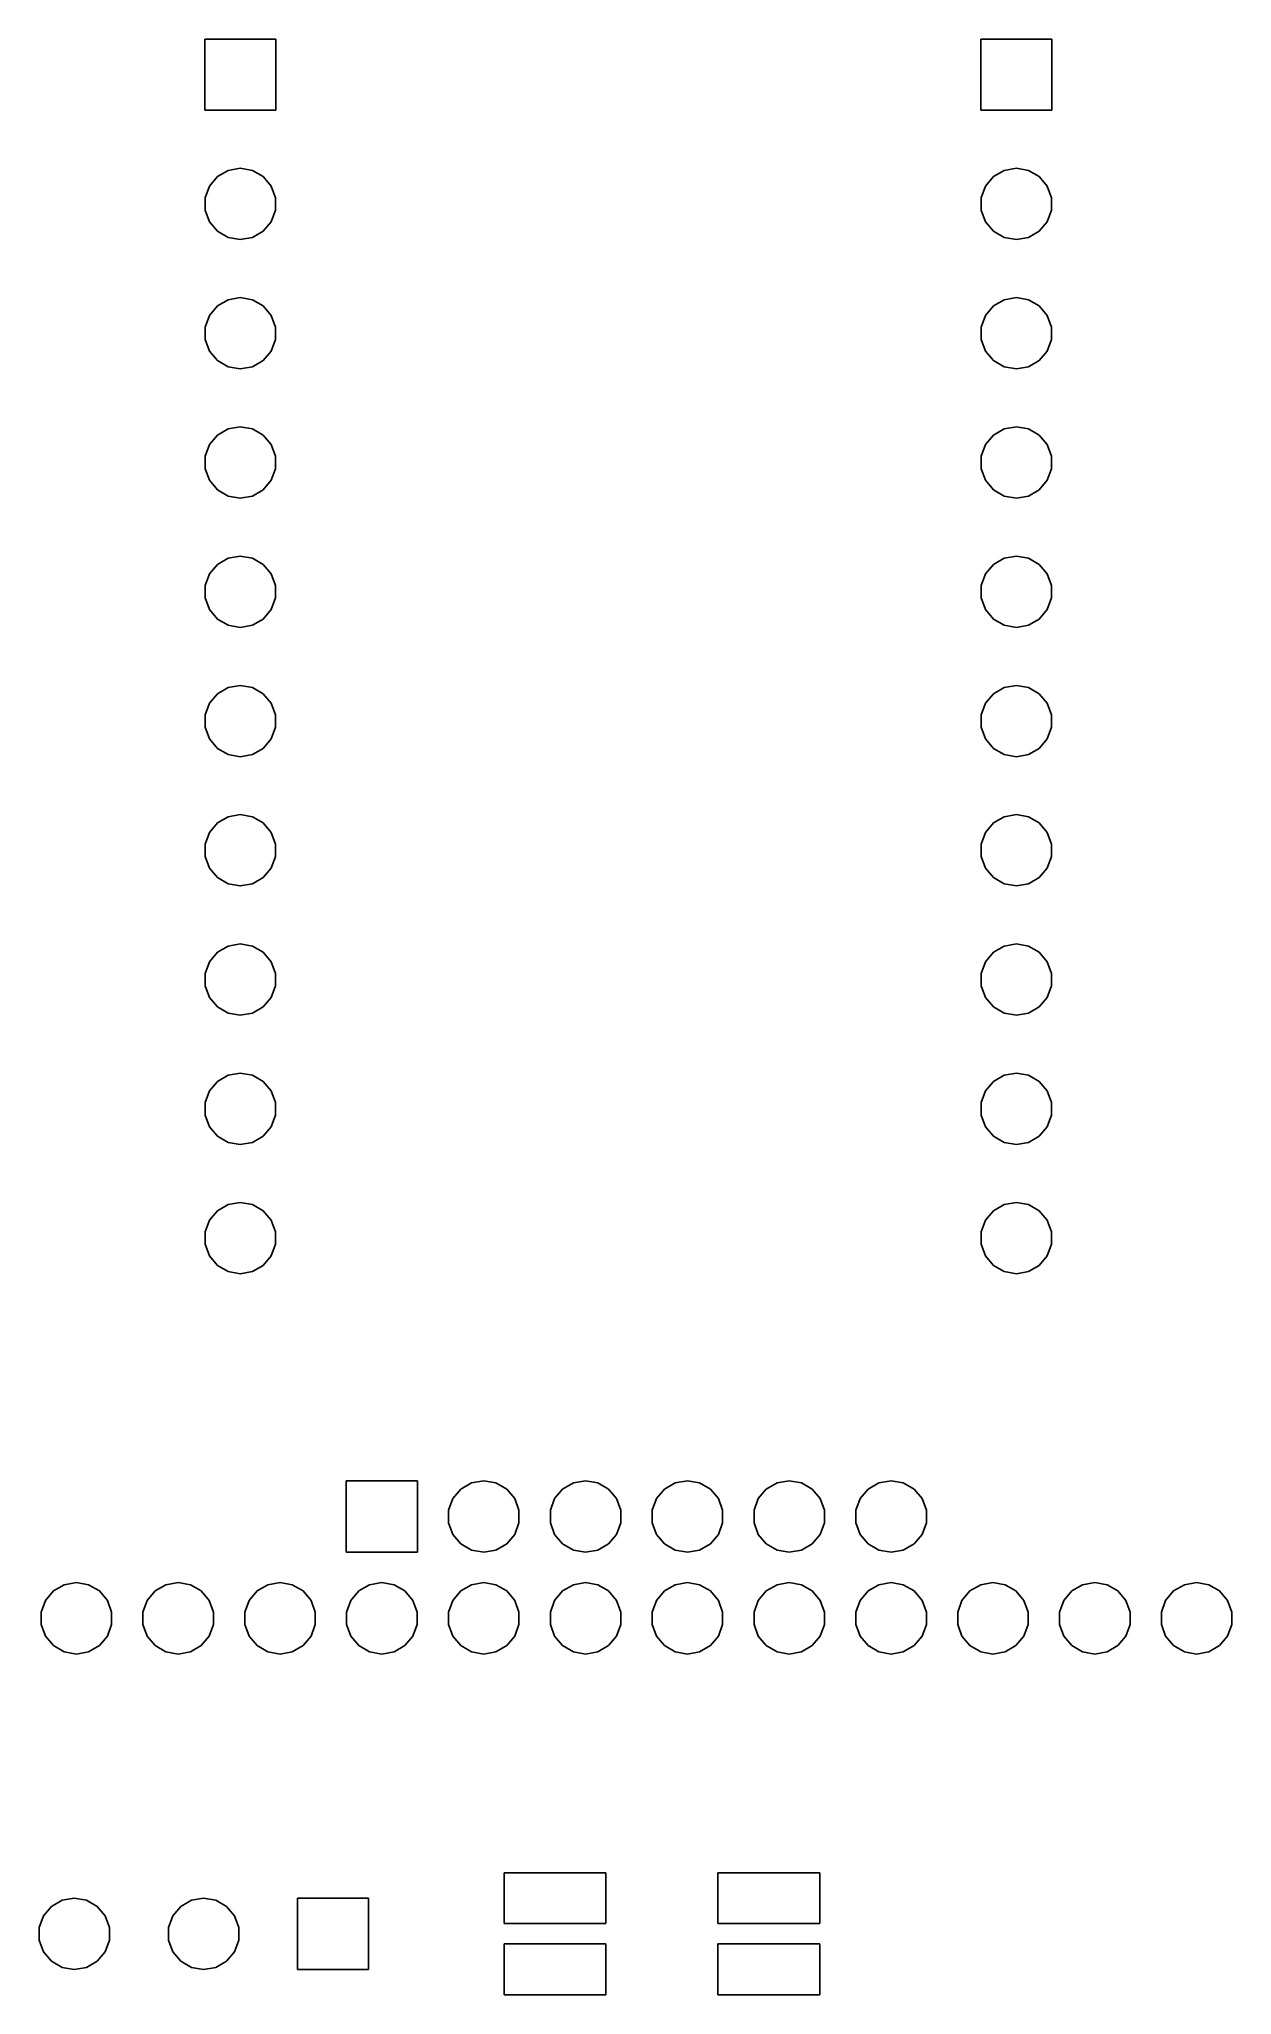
# Model space of a CAD drawing. Extents: x 168.8 to 192.2, y -127.9 to -89.5.
import ezdxf

# ---------------------------------------------------------------- set-up
doc = ezdxf.new("R2010")
doc.units = 0
doc.header["$MEASUREMENT"] = 0
doc.layers.add('BLACK', color=7, linetype='CONTINUOUS')

msp = doc.modelspace()

# ---------------------------------------------------------------- linework, layer by layer
at = {"layer": 'Black'}
for p, q in [((172.022, -90.8685), (172.022, -89.4715)), ((172.022, -89.4715), (173.418, -89.4715)), ((173.418, -89.4715), (173.418, -90.8685)), ((187.261, -90.8685), (187.261, -89.4715)), ((187.261, -89.4715), (188.659, -89.4715)), ((188.659, -89.4715), (188.659, -90.8685)), ((173.418, -90.8685), (172.022, -90.8685)), ((188.659, -90.8685), (187.261, -90.8685)), ((172.113, -92.3594), (172.269, -92.1729)), ((172.269, -92.1729), (172.48, -92.0511)), ((172.48, -92.0511), (172.72, -92.0088)), ((172.72, -92.0088), (172.96, -92.0511)), ((172.96, -92.0511), (173.171, -92.1729)), ((173.171, -92.1729), (173.327, -92.3594)), ((187.353, -92.3594), (187.509, -92.1729)), ((187.509, -92.1729), (187.72, -92.0511)), ((187.72, -92.0511), (187.96, -92.0088)), ((187.96, -92.0088), (188.2, -92.0511)), ((188.2, -92.0511), (188.411, -92.1729)), ((188.411, -92.1729), (188.567, -92.3594)), ((172.029, -92.5882), (172.113, -92.3594)), ((172.029, -92.8318), (172.029, -92.5882)), ((173.327, -92.3594), (173.411, -92.5882)), ((173.411, -92.5882), (173.411, -92.8318)), ((187.269, -92.5882), (187.353, -92.3594)), ((187.269, -92.8318), (187.269, -92.5882)), ((188.567, -92.3594), (188.651, -92.5882)), ((188.651, -92.5882), (188.651, -92.8318)), ((172.113, -93.0606), (172.029, -92.8318)), ((173.411, -92.8318), (173.327, -93.0606)), ((187.353, -93.0606), (187.269, -92.8318)), ((188.651, -92.8318), (188.567, -93.0606)), ((172.269, -93.2471), (172.113, -93.0606)), ((172.48, -93.3689), (172.269, -93.2471)), ((172.72, -93.4112), (172.48, -93.3689)), ((172.96, -93.3689), (172.72, -93.4112)), ((173.171, -93.2471), (172.96, -93.3689)), ((173.327, -93.0606), (173.171, -93.2471)), ((187.509, -93.2471), (187.353, -93.0606)), ((187.72, -93.3689), (187.509, -93.2471)), ((187.96, -93.4112), (187.72, -93.3689)), ((188.2, -93.3689), (187.96, -93.4112)), ((188.411, -93.2471), (188.2, -93.3689)), ((188.567, -93.0606), (188.411, -93.2471)), ((172.029, -95.1282), (172.113, -94.8994)), ((172.113, -94.8994), (172.269, -94.7129)), ((172.269, -94.7129), (172.48, -94.5911)), ((172.48, -94.5911), (172.72, -94.5488)), ((172.72, -94.5488), (172.96, -94.5911)), ((172.96, -94.5911), (173.171, -94.7129)), ((173.171, -94.7129), (173.327, -94.8994)), ((173.327, -94.8994), (173.411, -95.1282)), ((187.269, -95.1282), (187.353, -94.8994)), ((187.353, -94.8994), (187.509, -94.7129)), ((187.509, -94.7129), (187.72, -94.5911)), ((187.72, -94.5911), (187.96, -94.5488)), ((187.96, -94.5488), (188.2, -94.5911)), ((188.2, -94.5911), (188.411, -94.7129)), ((188.411, -94.7129), (188.567, -94.8994)), ((188.567, -94.8994), (188.651, -95.1282)), ((172.029, -95.3718), (172.029, -95.1282)), ((173.411, -95.1282), (173.411, -95.3718)), ((187.269, -95.3718), (187.269, -95.1282)), ((188.651, -95.1282), (188.651, -95.3718)), ((172.113, -95.6006), (172.029, -95.3718)), ((172.269, -95.7871), (172.113, -95.6006)), ((173.327, -95.6006), (173.171, -95.7871)), ((173.411, -95.3718), (173.327, -95.6006)), ((187.353, -95.6006), (187.269, -95.3718)), ((187.509, -95.7871), (187.353, -95.6006)), ((188.567, -95.6006), (188.411, -95.7871)), ((188.651, -95.3718), (188.567, -95.6006)), ((172.48, -95.9089), (172.269, -95.7871)), ((172.72, -95.9512), (172.48, -95.9089)), ((172.96, -95.9089), (172.72, -95.9512)), ((173.171, -95.7871), (172.96, -95.9089)), ((187.72, -95.9089), (187.509, -95.7871)), ((187.96, -95.9512), (187.72, -95.9089)), ((188.2, -95.9089), (187.96, -95.9512)), ((188.411, -95.7871), (188.2, -95.9089)), ((172.269, -97.2529), (172.48, -97.1311)), ((172.48, -97.1311), (172.72, -97.0888)), ((172.72, -97.0888), (172.96, -97.1311)), ((172.96, -97.1311), (173.171, -97.2529)), ((187.509, -97.2529), (187.72, -97.1311)), ((187.72, -97.1311), (187.96, -97.0888)), ((187.96, -97.0888), (188.2, -97.1311)), ((188.2, -97.1311), (188.411, -97.2529)), ((172.029, -97.6682), (172.113, -97.4394)), ((172.113, -97.4394), (172.269, -97.2529)), ((173.171, -97.2529), (173.327, -97.4394)), ((173.327, -97.4394), (173.411, -97.6682)), ((187.269, -97.6682), (187.353, -97.4394)), ((187.353, -97.4394), (187.509, -97.2529)), ((188.411, -97.2529), (188.567, -97.4394)), ((188.567, -97.4394), (188.651, -97.6682)), ((172.029, -97.9118), (172.029, -97.6682)), ((172.113, -98.1406), (172.029, -97.9118)), ((173.411, -97.9118), (173.327, -98.1406)), ((173.411, -97.6682), (173.411, -97.9118)), ((187.269, -97.9118), (187.269, -97.6682)), ((187.353, -98.1406), (187.269, -97.9118)), ((188.651, -97.9118), (188.567, -98.1406)), ((188.651, -97.6682), (188.651, -97.9118)), ((172.269, -98.3271), (172.113, -98.1406)), ((172.48, -98.4489), (172.269, -98.3271)), ((173.171, -98.3271), (172.96, -98.4489)), ((173.327, -98.1406), (173.171, -98.3271)), ((187.509, -98.3271), (187.353, -98.1406)), ((187.72, -98.4489), (187.509, -98.3271)), ((188.411, -98.3271), (188.2, -98.4489)), ((188.567, -98.1406), (188.411, -98.3271)), ((172.72, -98.4912), (172.48, -98.4489)), ((172.96, -98.4489), (172.72, -98.4912)), ((187.96, -98.4912), (187.72, -98.4489)), ((188.2, -98.4489), (187.96, -98.4912)), ((172.113, -99.9794), (172.269, -99.7929)), ((172.269, -99.7929), (172.48, -99.6711)), ((172.48, -99.6711), (172.72, -99.6288)), ((172.72, -99.6288), (172.96, -99.6711)), ((172.96, -99.6711), (173.171, -99.7929)), ((173.171, -99.7929), (173.327, -99.9794)), ((187.353, -99.9794), (187.509, -99.7929)), ((187.509, -99.7929), (187.72, -99.6711)), ((187.72, -99.6711), (187.96, -99.6288)), ((187.96, -99.6288), (188.2, -99.6711)), ((188.2, -99.6711), (188.411, -99.7929)), ((188.411, -99.7929), (188.567, -99.9794)), ((172.029, -100.208), (172.113, -99.9794)), ((172.029, -100.452), (172.029, -100.208)), ((173.327, -99.9794), (173.411, -100.208)), ((173.411, -100.208), (173.411, -100.452)), ((187.269, -100.208), (187.353, -99.9794)), ((187.269, -100.452), (187.269, -100.208)), ((188.567, -99.9794), (188.651, -100.208)), ((188.651, -100.208), (188.651, -100.452)), ((172.113, -100.681), (172.029, -100.452)), ((172.269, -100.867), (172.113, -100.681)), ((173.327, -100.681), (173.171, -100.867)), ((173.411, -100.452), (173.327, -100.681)), ((187.353, -100.681), (187.269, -100.452)), ((187.509, -100.867), (187.353, -100.681)), ((188.567, -100.681), (188.411, -100.867)), ((188.651, -100.452), (188.567, -100.681)), ((172.48, -100.989), (172.269, -100.867)), ((172.72, -101.031), (172.48, -100.989)), ((172.96, -100.989), (172.72, -101.031)), ((173.171, -100.867), (172.96, -100.989)), ((187.72, -100.989), (187.509, -100.867)), ((187.96, -101.031), (187.72, -100.989)), ((188.2, -100.989), (187.96, -101.031)), ((188.411, -100.867), (188.2, -100.989)), ((172.269, -102.333), (172.48, -102.211)), ((172.48, -102.211), (172.72, -102.169)), ((172.72, -102.169), (172.96, -102.211)), ((172.96, -102.211), (173.171, -102.333)), ((187.509, -102.333), (187.72, -102.211)), ((187.72, -102.211), (187.96, -102.169)), ((187.96, -102.169), (188.2, -102.211)), ((188.2, -102.211), (188.411, -102.333)), ((172.029, -102.748), (172.113, -102.519)), ((172.113, -102.519), (172.269, -102.333)), ((173.171, -102.333), (173.327, -102.519)), ((173.327, -102.519), (173.411, -102.748)), ((187.269, -102.748), (187.353, -102.519)), ((187.353, -102.519), (187.509, -102.333)), ((188.411, -102.333), (188.567, -102.519)), ((188.567, -102.519), (188.651, -102.748)), ((172.029, -102.992), (172.029, -102.748)), ((173.411, -102.748), (173.411, -102.992)), ((187.269, -102.992), (187.269, -102.748)), ((188.651, -102.748), (188.651, -102.992)), ((172.113, -103.221), (172.029, -102.992)), ((172.269, -103.407), (172.113, -103.221)), ((173.327, -103.221), (173.171, -103.407)), ((173.411, -102.992), (173.327, -103.221)), ((187.353, -103.221), (187.269, -102.992)), ((187.509, -103.407), (187.353, -103.221)), ((188.567, -103.221), (188.411, -103.407)), ((188.651, -102.992), (188.567, -103.221)), ((172.48, -103.529), (172.269, -103.407)), ((172.72, -103.571), (172.48, -103.529)), ((172.96, -103.529), (172.72, -103.571)), ((173.171, -103.407), (172.96, -103.529)), ((187.72, -103.529), (187.509, -103.407)), ((187.96, -103.571), (187.72, -103.529)), ((188.2, -103.529), (187.96, -103.571)), ((188.411, -103.407), (188.2, -103.529)), ((172.113, -105.059), (172.269, -104.873)), ((172.269, -104.873), (172.48, -104.751)), ((172.48, -104.751), (172.72, -104.709)), ((172.72, -104.709), (172.96, -104.751)), ((172.96, -104.751), (173.171, -104.873)), ((173.171, -104.873), (173.327, -105.059)), ((187.353, -105.059), (187.509, -104.873)), ((187.509, -104.873), (187.72, -104.751)), ((187.72, -104.751), (187.96, -104.709)), ((187.96, -104.709), (188.2, -104.751)), ((188.2, -104.751), (188.411, -104.873)), ((188.411, -104.873), (188.567, -105.059)), ((172.029, -105.288), (172.113, -105.059)), ((172.029, -105.532), (172.029, -105.288)), ((173.327, -105.059), (173.411, -105.288)), ((173.411, -105.288), (173.411, -105.532)), ((187.269, -105.288), (187.353, -105.059)), ((187.269, -105.532), (187.269, -105.288)), ((188.567, -105.059), (188.651, -105.288)), ((188.651, -105.288), (188.651, -105.532)), ((172.113, -105.761), (172.029, -105.532)), ((173.411, -105.532), (173.327, -105.761)), ((187.353, -105.761), (187.269, -105.532)), ((188.651, -105.532), (188.567, -105.761)), ((172.269, -105.947), (172.113, -105.761)), ((172.48, -106.069), (172.269, -105.947)), ((173.171, -105.947), (172.96, -106.069)), ((173.327, -105.761), (173.171, -105.947)), ((187.509, -105.947), (187.353, -105.761)), ((187.72, -106.069), (187.509, -105.947)), ((188.411, -105.947), (188.2, -106.069)), ((188.567, -105.761), (188.411, -105.947)), ((172.72, -106.111), (172.48, -106.069)), ((172.96, -106.069), (172.72, -106.111)), ((187.96, -106.111), (187.72, -106.069)), ((188.2, -106.069), (187.96, -106.111)), ((172.029, -107.828), (172.113, -107.599)), ((172.113, -107.599), (172.269, -107.413)), ((172.269, -107.413), (172.48, -107.291)), ((172.48, -107.291), (172.72, -107.249)), ((172.72, -107.249), (172.96, -107.291)), ((172.96, -107.291), (173.171, -107.413)), ((173.171, -107.413), (173.327, -107.599)), ((173.327, -107.599), (173.411, -107.828)), ((187.269, -107.828), (187.353, -107.599)), ((187.353, -107.599), (187.509, -107.413)), ((187.509, -107.413), (187.72, -107.291)), ((187.72, -107.291), (187.96, -107.249)), ((187.96, -107.249), (188.2, -107.291)), ((188.2, -107.291), (188.411, -107.413)), ((188.411, -107.413), (188.567, -107.599)), ((188.567, -107.599), (188.651, -107.828)), ((172.029, -108.072), (172.029, -107.828)), ((173.411, -107.828), (173.411, -108.072)), ((187.269, -108.072), (187.269, -107.828)), ((188.651, -107.828), (188.651, -108.072)), ((172.113, -108.301), (172.029, -108.072)), ((172.269, -108.487), (172.113, -108.301)), ((173.327, -108.301), (173.171, -108.487)), ((173.411, -108.072), (173.327, -108.301)), ((187.353, -108.301), (187.269, -108.072)), ((187.509, -108.487), (187.353, -108.301)), ((188.567, -108.301), (188.411, -108.487)), ((188.651, -108.072), (188.567, -108.301)), ((172.48, -108.609), (172.269, -108.487)), ((172.72, -108.651), (172.48, -108.609)), ((172.96, -108.609), (172.72, -108.651)), ((173.171, -108.487), (172.96, -108.609)), ((187.72, -108.609), (187.509, -108.487)), ((187.96, -108.651), (187.72, -108.609)), ((188.2, -108.609), (187.96, -108.651)), ((188.411, -108.487), (188.2, -108.609)), ((172.269, -109.953), (172.48, -109.831)), ((172.48, -109.831), (172.72, -109.789)), ((172.72, -109.789), (172.96, -109.831)), ((172.96, -109.831), (173.171, -109.953)), ((187.509, -109.953), (187.72, -109.831)), ((187.72, -109.831), (187.96, -109.789)), ((187.96, -109.789), (188.2, -109.831)), ((188.2, -109.831), (188.411, -109.953)), ((172.029, -110.368), (172.113, -110.139)), ((172.113, -110.139), (172.269, -109.953)), ((173.171, -109.953), (173.327, -110.139)), ((173.327, -110.139), (173.411, -110.368)), ((187.269, -110.368), (187.353, -110.139)), ((187.353, -110.139), (187.509, -109.953)), ((188.411, -109.953), (188.567, -110.139)), ((188.567, -110.139), (188.651, -110.368)), ((172.029, -110.612), (172.029, -110.368)), ((172.113, -110.841), (172.029, -110.612)), ((173.411, -110.612), (173.327, -110.841)), ((173.411, -110.368), (173.411, -110.612)), ((187.269, -110.612), (187.269, -110.368)), ((187.353, -110.841), (187.269, -110.612)), ((188.651, -110.612), (188.567, -110.841)), ((188.651, -110.368), (188.651, -110.612)), ((172.269, -111.027), (172.113, -110.841)), ((172.48, -111.149), (172.269, -111.027)), ((173.171, -111.027), (172.96, -111.149)), ((173.327, -110.841), (173.171, -111.027)), ((187.509, -111.027), (187.353, -110.841)), ((187.72, -111.149), (187.509, -111.027)), ((188.411, -111.027), (188.2, -111.149)), ((188.567, -110.841), (188.411, -111.027)), ((172.72, -111.191), (172.48, -111.149)), ((172.96, -111.149), (172.72, -111.191)), ((187.96, -111.191), (187.72, -111.149)), ((188.2, -111.149), (187.96, -111.191)), ((172.113, -112.679), (172.269, -112.493)), ((172.269, -112.493), (172.48, -112.371)), ((172.48, -112.371), (172.72, -112.329)), ((172.72, -112.329), (172.96, -112.371)), ((172.96, -112.371), (173.171, -112.493)), ((173.171, -112.493), (173.327, -112.679)), ((187.353, -112.679), (187.509, -112.493)), ((187.509, -112.493), (187.72, -112.371)), ((187.72, -112.371), (187.96, -112.329)), ((187.96, -112.329), (188.2, -112.371)), ((188.2, -112.371), (188.411, -112.493)), ((188.411, -112.493), (188.567, -112.679)), ((172.029, -112.908), (172.113, -112.679)), ((172.029, -113.152), (172.029, -112.908)), ((173.327, -112.679), (173.411, -112.908)), ((173.411, -112.908), (173.411, -113.152)), ((187.269, -112.908), (187.353, -112.679)), ((187.269, -113.152), (187.269, -112.908)), ((188.567, -112.679), (188.651, -112.908)), ((188.651, -112.908), (188.651, -113.152)), ((172.113, -113.381), (172.029, -113.152)), ((173.411, -113.152), (173.327, -113.381)), ((187.353, -113.381), (187.269, -113.152)), ((188.651, -113.152), (188.567, -113.381)), ((172.269, -113.567), (172.113, -113.381)), ((172.48, -113.689), (172.269, -113.567)), ((172.72, -113.731), (172.48, -113.689)), ((172.96, -113.689), (172.72, -113.731)), ((173.171, -113.567), (172.96, -113.689)), ((173.327, -113.381), (173.171, -113.567)), ((187.509, -113.567), (187.353, -113.381)), ((187.72, -113.689), (187.509, -113.567)), ((187.96, -113.731), (187.72, -113.689)), ((188.2, -113.689), (187.96, -113.731)), ((188.411, -113.567), (188.2, -113.689)), ((188.567, -113.381), (188.411, -113.567)), ((174.8, -119.2), (174.8, -117.8)), ((174.8, -117.8), (176.2, -117.8)), ((176.2, -117.8), (176.2, -119.2)), ((176.891, -118.149), (177.048, -117.962)), ((177.048, -117.962), (177.26, -117.84)), ((177.26, -117.84), (177.5, -117.797)), ((177.5, -117.797), (177.74, -117.84)), ((177.74, -117.84), (177.952, -117.962)), ((177.952, -117.962), (178.109, -118.149)), ((178.891, -118.149), (179.048, -117.962)), ((179.048, -117.962), (179.26, -117.84)), ((179.26, -117.84), (179.5, -117.797)), ((179.5, -117.797), (179.74, -117.84)), ((179.74, -117.84), (179.952, -117.962)), ((179.952, -117.962), (180.109, -118.149)), ((180.891, -118.149), (181.048, -117.962)), ((181.048, -117.962), (181.26, -117.84)), ((181.26, -117.84), (181.5, -117.797)), ((181.5, -117.797), (181.74, -117.84)), ((181.74, -117.84), (181.952, -117.962)), ((181.952, -117.962), (182.109, -118.149)), ((182.891, -118.149), (183.048, -117.962)), ((183.048, -117.962), (183.26, -117.84)), ((183.26, -117.84), (183.5, -117.797)), ((183.5, -117.797), (183.74, -117.84)), ((183.74, -117.84), (183.952, -117.962)), ((183.952, -117.962), (184.109, -118.149)), ((184.891, -118.149), (185.048, -117.962)), ((185.048, -117.962), (185.26, -117.84)), ((185.26, -117.84), (185.5, -117.797)), ((185.5, -117.797), (185.74, -117.84)), ((185.74, -117.84), (185.952, -117.962)), ((185.952, -117.962), (186.109, -118.149)), ((176.808, -118.378), (176.891, -118.149)), ((178.109, -118.149), (178.192, -118.378)), ((178.808, -118.378), (178.891, -118.149)), ((180.109, -118.149), (180.192, -118.378)), ((180.808, -118.378), (180.891, -118.149)), ((182.109, -118.149), (182.192, -118.378)), ((182.808, -118.378), (182.891, -118.149)), ((184.109, -118.149), (184.192, -118.378)), ((184.808, -118.378), (184.891, -118.149)), ((186.109, -118.149), (186.192, -118.378)), ((176.808, -118.622), (176.808, -118.378)), ((176.891, -118.851), (176.808, -118.622)), ((178.192, -118.622), (178.109, -118.851)), ((178.192, -118.378), (178.192, -118.622)), ((178.808, -118.622), (178.808, -118.378)), ((178.891, -118.851), (178.808, -118.622)), ((180.192, -118.622), (180.109, -118.851)), ((180.192, -118.378), (180.192, -118.622)), ((180.808, -118.622), (180.808, -118.378)), ((180.891, -118.851), (180.808, -118.622)), ((182.192, -118.622), (182.109, -118.851)), ((182.192, -118.378), (182.192, -118.622)), ((182.808, -118.622), (182.808, -118.378)), ((182.891, -118.851), (182.808, -118.622)), ((184.192, -118.622), (184.109, -118.851)), ((184.192, -118.378), (184.192, -118.622)), ((184.808, -118.622), (184.808, -118.378)), ((184.891, -118.851), (184.808, -118.622)), ((186.192, -118.622), (186.109, -118.851)), ((186.192, -118.378), (186.192, -118.622)), ((177.048, -119.038), (176.891, -118.851)), ((177.26, -119.16), (177.048, -119.038)), ((177.952, -119.038), (177.74, -119.16)), ((178.109, -118.851), (177.952, -119.038)), ((179.048, -119.038), (178.891, -118.851)), ((179.26, -119.16), (179.048, -119.038)), ((179.952, -119.038), (179.74, -119.16)), ((180.109, -118.851), (179.952, -119.038)), ((181.048, -119.038), (180.891, -118.851)), ((181.26, -119.16), (181.048, -119.038)), ((181.952, -119.038), (181.74, -119.16)), ((182.109, -118.851), (181.952, -119.038)), ((183.048, -119.038), (182.891, -118.851)), ((183.26, -119.16), (183.048, -119.038)), ((183.952, -119.038), (183.74, -119.16)), ((184.109, -118.851), (183.952, -119.038)), ((185.048, -119.038), (184.891, -118.851)), ((185.26, -119.16), (185.048, -119.038)), ((185.952, -119.038), (185.74, -119.16)), ((186.109, -118.851), (185.952, -119.038)), ((176.2, -119.2), (174.8, -119.2)), ((177.5, -119.203), (177.26, -119.16)), ((177.74, -119.16), (177.5, -119.203)), ((179.5, -119.203), (179.26, -119.16)), ((179.74, -119.16), (179.5, -119.203)), ((181.5, -119.203), (181.26, -119.16)), ((181.74, -119.16), (181.5, -119.203)), ((183.5, -119.203), (183.26, -119.16)), ((183.74, -119.16), (183.5, -119.203)), ((185.5, -119.203), (185.26, -119.16)), ((185.74, -119.16), (185.5, -119.203)), ((169.048, -119.962), (169.26, -119.84)), ((169.26, -119.84), (169.5, -119.797)), ((169.5, -119.797), (169.74, -119.84)), ((169.74, -119.84), (169.952, -119.962)), ((171.048, -119.962), (171.26, -119.84)), ((171.26, -119.84), (171.5, -119.797)), ((171.5, -119.797), (171.74, -119.84)), ((171.74, -119.84), (171.952, -119.962)), ((173.048, -119.962), (173.26, -119.84)), ((173.26, -119.84), (173.5, -119.797)), ((173.5, -119.797), (173.74, -119.84)), ((173.74, -119.84), (173.952, -119.962)), ((175.048, -119.962), (175.26, -119.84)), ((175.26, -119.84), (175.5, -119.797)), ((175.5, -119.797), (175.74, -119.84)), ((175.74, -119.84), (175.952, -119.962)), ((177.048, -119.962), (177.26, -119.84)), ((177.26, -119.84), (177.5, -119.797)), ((177.5, -119.797), (177.74, -119.84)), ((177.74, -119.84), (177.952, -119.962)), ((179.048, -119.962), (179.26, -119.84)), ((179.26, -119.84), (179.5, -119.797)), ((179.5, -119.797), (179.74, -119.84)), ((179.74, -119.84), (179.952, -119.962)), ((181.048, -119.962), (181.26, -119.84)), ((181.26, -119.84), (181.5, -119.797)), ((181.5, -119.797), (181.74, -119.84)), ((181.74, -119.84), (181.952, -119.962)), ((183.048, -119.962), (183.26, -119.84)), ((183.26, -119.84), (183.5, -119.797)), ((183.5, -119.797), (183.74, -119.84)), ((183.74, -119.84), (183.952, -119.962)), ((185.048, -119.962), (185.26, -119.84)), ((185.26, -119.84), (185.5, -119.797)), ((185.5, -119.797), (185.74, -119.84)), ((185.74, -119.84), (185.952, -119.962)), ((187.048, -119.962), (187.26, -119.84)), ((187.26, -119.84), (187.5, -119.797)), ((187.5, -119.797), (187.74, -119.84)), ((187.74, -119.84), (187.952, -119.962)), ((189.048, -119.962), (189.26, -119.84)), ((189.26, -119.84), (189.5, -119.797)), ((189.5, -119.797), (189.74, -119.84)), ((189.74, -119.84), (189.952, -119.962)), ((191.048, -119.962), (191.26, -119.84)), ((191.26, -119.84), (191.5, -119.797)), ((191.5, -119.797), (191.74, -119.84)), ((191.74, -119.84), (191.952, -119.962)), ((168.808, -120.378), (168.891, -120.149)), ((168.891, -120.149), (169.048, -119.962)), ((169.952, -119.962), (170.109, -120.149)), ((170.109, -120.149), (170.192, -120.378)), ((170.808, -120.378), (170.891, -120.149)), ((170.891, -120.149), (171.048, -119.962)), ((171.952, -119.962), (172.109, -120.149)), ((172.109, -120.149), (172.192, -120.378)), ((172.808, -120.378), (172.891, -120.149)), ((172.891, -120.149), (173.048, -119.962)), ((173.952, -119.962), (174.109, -120.149)), ((174.109, -120.149), (174.192, -120.378)), ((174.808, -120.378), (174.891, -120.149)), ((174.891, -120.149), (175.048, -119.962)), ((175.952, -119.962), (176.109, -120.149)), ((176.109, -120.149), (176.192, -120.378)), ((176.808, -120.378), (176.891, -120.149)), ((176.891, -120.149), (177.048, -119.962)), ((177.952, -119.962), (178.109, -120.149)), ((178.109, -120.149), (178.192, -120.378)), ((178.808, -120.378), (178.891, -120.149)), ((178.891, -120.149), (179.048, -119.962)), ((179.952, -119.962), (180.109, -120.149)), ((180.109, -120.149), (180.192, -120.378)), ((180.808, -120.378), (180.891, -120.149)), ((180.891, -120.149), (181.048, -119.962)), ((181.952, -119.962), (182.109, -120.149)), ((182.109, -120.149), (182.192, -120.378)), ((182.808, -120.378), (182.891, -120.149)), ((182.891, -120.149), (183.048, -119.962)), ((183.952, -119.962), (184.109, -120.149)), ((184.109, -120.149), (184.192, -120.378)), ((184.808, -120.378), (184.891, -120.149)), ((184.891, -120.149), (185.048, -119.962)), ((185.952, -119.962), (186.109, -120.149)), ((186.109, -120.149), (186.192, -120.378)), ((186.808, -120.378), (186.891, -120.149)), ((186.891, -120.149), (187.048, -119.962)), ((187.952, -119.962), (188.109, -120.149)), ((188.109, -120.149), (188.192, -120.378)), ((188.808, -120.378), (188.891, -120.149)), ((188.891, -120.149), (189.048, -119.962)), ((189.952, -119.962), (190.109, -120.149)), ((190.109, -120.149), (190.192, -120.378)), ((190.808, -120.378), (190.891, -120.149)), ((190.891, -120.149), (191.048, -119.962)), ((191.952, -119.962), (192.109, -120.149)), ((192.109, -120.149), (192.192, -120.378)), ((168.808, -120.622), (168.808, -120.378)), ((168.891, -120.851), (168.808, -120.622)), ((170.192, -120.622), (170.109, -120.851)), ((170.192, -120.378), (170.192, -120.622)), ((170.808, -120.622), (170.808, -120.378)), ((170.891, -120.851), (170.808, -120.622)), ((172.192, -120.622), (172.109, -120.851)), ((172.192, -120.378), (172.192, -120.622)), ((172.808, -120.622), (172.808, -120.378)), ((172.891, -120.851), (172.808, -120.622)), ((174.192, -120.622), (174.109, -120.851)), ((174.192, -120.378), (174.192, -120.622)), ((174.808, -120.622), (174.808, -120.378)), ((174.891, -120.851), (174.808, -120.622)), ((176.192, -120.622), (176.109, -120.851)), ((176.192, -120.378), (176.192, -120.622)), ((176.808, -120.622), (176.808, -120.378)), ((176.891, -120.851), (176.808, -120.622)), ((178.192, -120.622), (178.109, -120.851)), ((178.192, -120.378), (178.192, -120.622)), ((178.808, -120.622), (178.808, -120.378)), ((178.891, -120.851), (178.808, -120.622)), ((180.192, -120.622), (180.109, -120.851)), ((180.192, -120.378), (180.192, -120.622)), ((180.808, -120.622), (180.808, -120.378)), ((180.891, -120.851), (180.808, -120.622)), ((182.192, -120.622), (182.109, -120.851)), ((182.192, -120.378), (182.192, -120.622)), ((182.808, -120.622), (182.808, -120.378)), ((182.891, -120.851), (182.808, -120.622)), ((184.192, -120.622), (184.109, -120.851)), ((184.192, -120.378), (184.192, -120.622)), ((184.808, -120.622), (184.808, -120.378)), ((184.891, -120.851), (184.808, -120.622)), ((186.192, -120.622), (186.109, -120.851)), ((186.192, -120.378), (186.192, -120.622)), ((186.808, -120.622), (186.808, -120.378)), ((186.891, -120.851), (186.808, -120.622)), ((188.192, -120.622), (188.109, -120.851)), ((188.192, -120.378), (188.192, -120.622)), ((188.808, -120.622), (188.808, -120.378)), ((188.891, -120.851), (188.808, -120.622)), ((190.192, -120.622), (190.109, -120.851)), ((190.192, -120.378), (190.192, -120.622)), ((190.808, -120.622), (190.808, -120.378)), ((190.891, -120.851), (190.808, -120.622)), ((192.192, -120.622), (192.109, -120.851)), ((192.192, -120.378), (192.192, -120.622)), ((169.048, -121.038), (168.891, -120.851)), ((169.26, -121.16), (169.048, -121.038)), ((169.952, -121.038), (169.74, -121.16)), ((170.109, -120.851), (169.952, -121.038)), ((171.048, -121.038), (170.891, -120.851)), ((171.26, -121.16), (171.048, -121.038)), ((171.952, -121.038), (171.74, -121.16)), ((172.109, -120.851), (171.952, -121.038)), ((173.048, -121.038), (172.891, -120.851)), ((173.26, -121.16), (173.048, -121.038)), ((173.952, -121.038), (173.74, -121.16)), ((174.109, -120.851), (173.952, -121.038)), ((175.048, -121.038), (174.891, -120.851)), ((175.26, -121.16), (175.048, -121.038)), ((175.952, -121.038), (175.74, -121.16)), ((176.109, -120.851), (175.952, -121.038)), ((177.048, -121.038), (176.891, -120.851)), ((177.26, -121.16), (177.048, -121.038)), ((177.952, -121.038), (177.74, -121.16)), ((178.109, -120.851), (177.952, -121.038)), ((179.048, -121.038), (178.891, -120.851)), ((179.26, -121.16), (179.048, -121.038)), ((179.952, -121.038), (179.74, -121.16)), ((180.109, -120.851), (179.952, -121.038)), ((181.048, -121.038), (180.891, -120.851)), ((181.26, -121.16), (181.048, -121.038)), ((181.952, -121.038), (181.74, -121.16)), ((182.109, -120.851), (181.952, -121.038)), ((183.048, -121.038), (182.891, -120.851)), ((183.26, -121.16), (183.048, -121.038)), ((183.952, -121.038), (183.74, -121.16)), ((184.109, -120.851), (183.952, -121.038)), ((185.048, -121.038), (184.891, -120.851)), ((185.26, -121.16), (185.048, -121.038)), ((185.952, -121.038), (185.74, -121.16)), ((186.109, -120.851), (185.952, -121.038)), ((187.048, -121.038), (186.891, -120.851)), ((187.26, -121.16), (187.048, -121.038)), ((187.952, -121.038), (187.74, -121.16)), ((188.109, -120.851), (187.952, -121.038)), ((189.048, -121.038), (188.891, -120.851)), ((189.26, -121.16), (189.048, -121.038)), ((189.952, -121.038), (189.74, -121.16)), ((190.109, -120.851), (189.952, -121.038)), ((191.048, -121.038), (190.891, -120.851)), ((191.26, -121.16), (191.048, -121.038)), ((191.952, -121.038), (191.74, -121.16)), ((192.109, -120.851), (191.952, -121.038)), ((169.5, -121.203), (169.26, -121.16)), ((169.74, -121.16), (169.5, -121.203)), ((171.5, -121.203), (171.26, -121.16)), ((171.74, -121.16), (171.5, -121.203)), ((173.5, -121.203), (173.26, -121.16)), ((173.74, -121.16), (173.5, -121.203)), ((175.5, -121.203), (175.26, -121.16)), ((175.74, -121.16), (175.5, -121.203)), ((177.5, -121.203), (177.26, -121.16)), ((177.74, -121.16), (177.5, -121.203)), ((179.5, -121.203), (179.26, -121.16)), ((179.74, -121.16), (179.5, -121.203)), ((181.5, -121.203), (181.26, -121.16)), ((181.74, -121.16), (181.5, -121.203)), ((183.5, -121.203), (183.26, -121.16)), ((183.74, -121.16), (183.5, -121.203)), ((185.5, -121.203), (185.26, -121.16)), ((185.74, -121.16), (185.5, -121.203)), ((187.5, -121.203), (187.26, -121.16)), ((187.74, -121.16), (187.5, -121.203)), ((189.5, -121.203), (189.26, -121.16)), ((189.74, -121.16), (189.5, -121.203)), ((191.5, -121.203), (191.26, -121.16)), ((191.74, -121.16), (191.5, -121.203)), ((177.9, -126.5), (177.9, -125.5)), ((177.9, -125.5), (179.9, -125.5)), ((179.9, -125.5), (179.9, -126.5)), ((182.1, -126.5), (182.1, -125.5)), ((182.1, -125.5), (184.1, -125.5)), ((184.1, -125.5), (184.1, -126.5)), ((169.009, -126.163), (169.22, -126.041)), ((169.22, -126.041), (169.46, -125.999)), ((169.46, -125.999), (169.7, -126.041)), ((169.7, -126.041), (169.911, -126.163)), ((171.549, -126.163), (171.76, -126.041)), ((171.76, -126.041), (172, -125.999)), ((172, -125.999), (172.24, -126.041)), ((172.24, -126.041), (172.451, -126.163)), ((173.841, -127.398), (173.841, -126.001)), ((173.841, -126.001), (175.238, -126.001)), ((175.238, -126.001), (175.238, -127.398)), ((168.769, -126.578), (168.853, -126.349)), ((168.853, -126.349), (169.009, -126.163)), ((169.911, -126.163), (170.067, -126.349)), ((170.067, -126.349), (170.151, -126.578)), ((171.309, -126.578), (171.393, -126.349)), ((171.393, -126.349), (171.549, -126.163)), ((172.451, -126.163), (172.607, -126.349)), ((172.607, -126.349), (172.691, -126.578)), ((168.769, -126.822), (168.769, -126.578)), ((170.151, -126.578), (170.151, -126.822)), ((171.309, -126.822), (171.309, -126.578)), ((172.691, -126.578), (172.691, -126.822)), ((179.9, -126.5), (177.9, -126.5)), ((184.1, -126.5), (182.1, -126.5)), ((168.853, -127.051), (168.769, -126.822)), ((169.009, -127.237), (168.853, -127.051)), ((170.067, -127.051), (169.911, -127.237)), ((170.151, -126.822), (170.067, -127.051)), ((171.393, -127.051), (171.309, -126.822)), ((171.549, -127.237), (171.393, -127.051)), ((172.607, -127.051), (172.451, -127.237)), ((172.691, -126.822), (172.607, -127.051)), ((177.9, -127.9), (177.9, -126.9)), ((177.9, -126.9), (179.9, -126.9)), ((179.9, -126.9), (179.9, -127.9)), ((182.1, -127.9), (182.1, -126.9)), ((182.1, -126.9), (184.1, -126.9)), ((184.1, -126.9), (184.1, -127.9)), ((169.22, -127.359), (169.009, -127.237)), ((169.46, -127.401), (169.22, -127.359)), ((169.7, -127.359), (169.46, -127.401)), ((169.911, -127.237), (169.7, -127.359)), ((171.76, -127.359), (171.549, -127.237)), ((172, -127.401), (171.76, -127.359)), ((172.24, -127.359), (172, -127.401)), ((172.451, -127.237), (172.24, -127.359)), ((175.238, -127.398), (173.841, -127.398)), ((179.9, -127.9), (177.9, -127.9)), ((184.1, -127.9), (182.1, -127.9))]:
    msp.add_line(p, q, dxfattribs=at)

doc.saveas('drawing.dxf')
